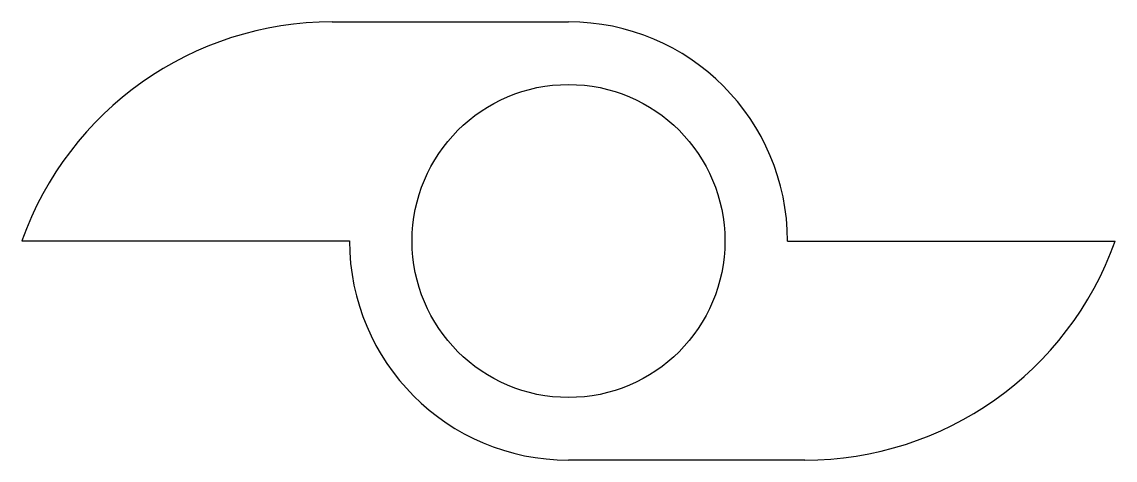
# Model space of a CAD drawing. Extents: x 28 to 360, y 47 to 180.
import ezdxf

# ---------------------------------------------------------------- set-up
doc = ezdxf.new("R2010")
doc.units = 0
doc.header["$MEASUREMENT"] = 0
doc.layers.add('Ш33-ХД4-03_02_16', color=7, linetype='CONTINUOUS')

msp = doc.modelspace()

# ---------------------------------------------------------------- linework, layer by layer
at = {"layer": 'Ш33-ХД4-03_02_16', "color": 7, "linetype": 'CONTINUOUS'}
for p, q in [((121.740459, 179.856462), (193.518646, 179.856462)), ((127.018646, 113.356462), (27.518646, 113.356462)), ((260.018646, 113.356462), (359.518646, 113.356462)), ((265.296833, 46.856462), (193.518646, 46.856462))]:
    msp.add_line(p, q, dxfattribs=at)
msp.add_circle((193.518646, 113.356462), 47.5, dxfattribs=at)
for centre, radius, start, end in [((121.740459, 79.856462), 100, 90, 160.427462), ((193.518646, 113.356462), 66.5, 0, 90), ((193.518646, 113.356462), 66.5, 180, 270), ((265.296833, 146.856462), 100, 270, 340.427462)]:
    msp.add_arc(centre, radius, start, end, dxfattribs=at)

doc.saveas('drawing.dxf')
